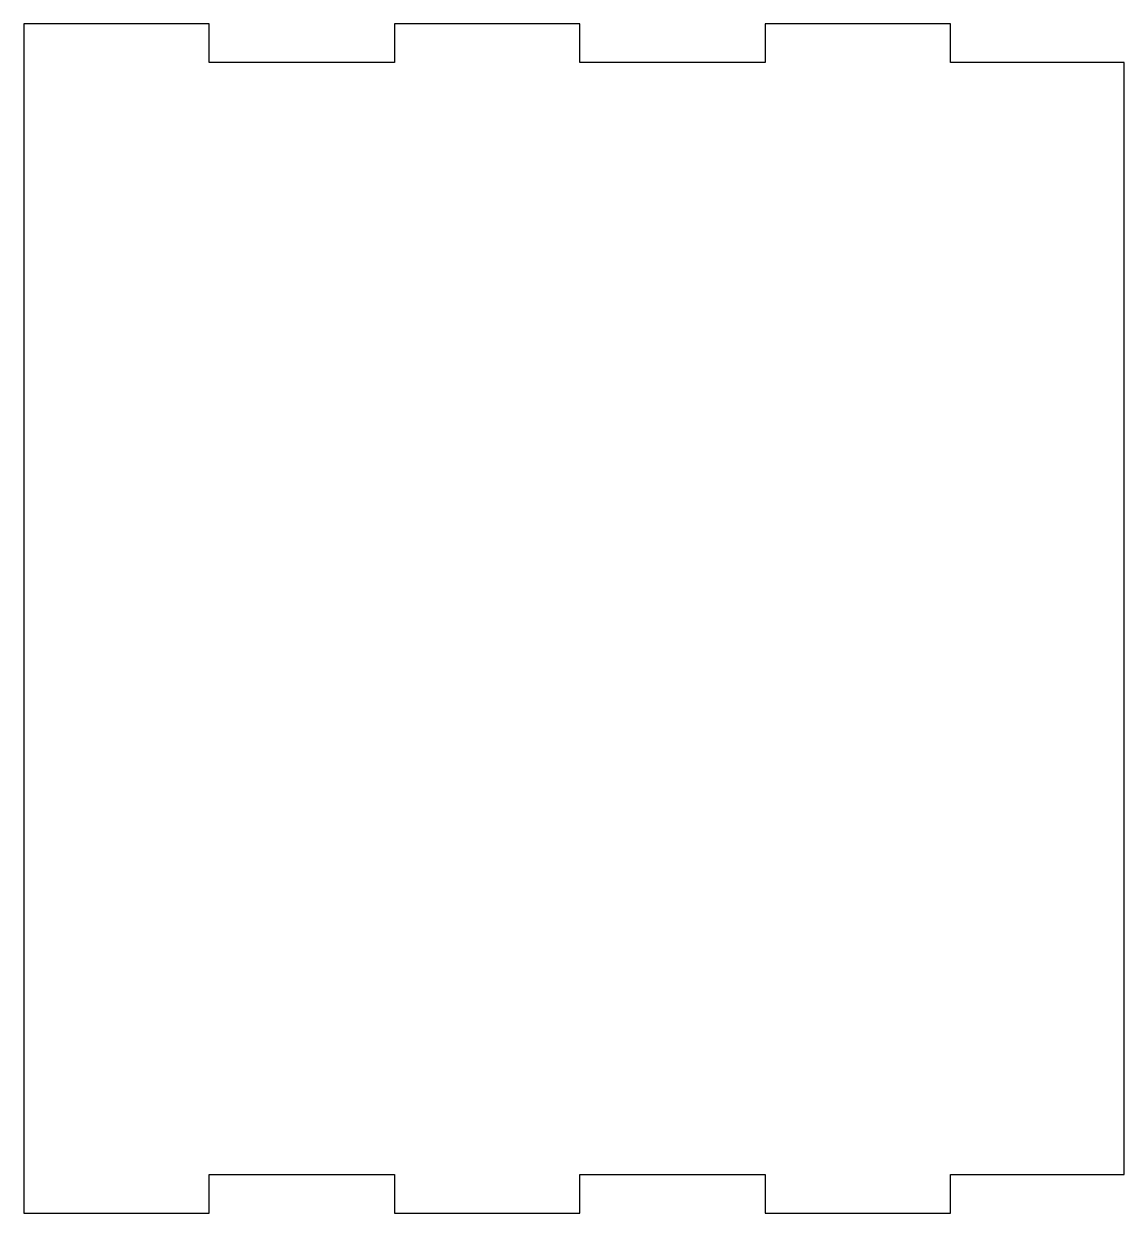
# Model space of a CAD drawing. Header units: millimetres. Extents: x -75 to 14.1, y -93.1 to 3.1.
import ezdxf

# ---------------------------------------------------------------- set-up
doc = ezdxf.new("R2010")
doc.units = ezdxf.units.MM

msp = doc.modelspace()

# ---------------------------------------------------------------- linework, layer by layer
msp.add_lwpolyline([(-30, 0), (-30, 3.125), (-45, 3.125), (-45, 0), (-60, 0), (-60, 3.125), (-75, 3.125), (-75, -93.125), (-60, -93.125), (-60, -90), (-45, -90), (-45, -93.125), (-30, -93.125), (-30, -90), (-15, -90), (-15, -93.125), (0, -93.125), (0, -90), (14.061, -90), (14.061, 0), (0, 0), (0, 3.125), (-15, 3.125), (-15, 0)], close=True)

doc.saveas('drawing.dxf')
